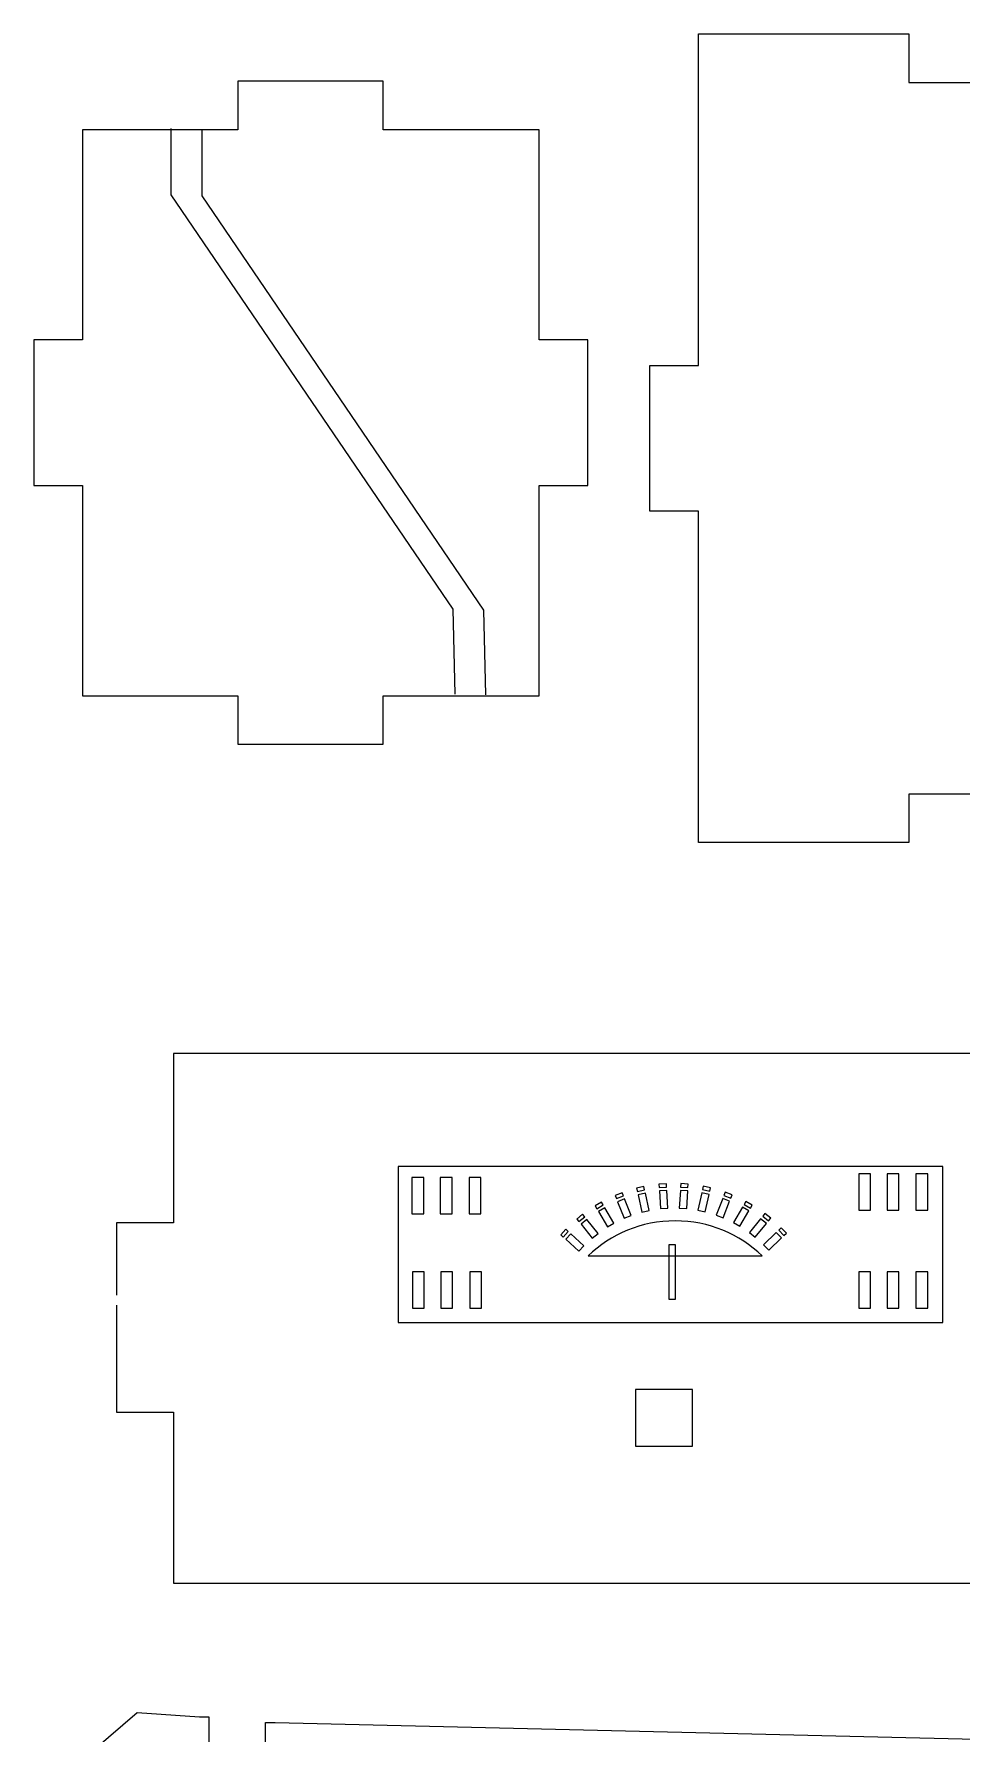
# Model space of a CAD drawing. Header units: centimetres. Extents: x -259 to 261, y 17 to 228.
# Drawn here: x -100.41 to -94.68, y 102.9 to 113.4 of the extents above; entities that cross this region are included whole.
import ezdxf

# ---------------------------------------------------------------- set-up
doc = ezdxf.new("R2010")
doc.units = ezdxf.units.CM
doc.header["$MEASUREMENT"] = 0
doc.layers.add('layer 1', color=7, linetype='Continuous')

msp = doc.modelspace()

# ---------------------------------------------------------------- linework, layer by layer
at = {"layer": 'layer 1', "color": 250, "lineweight": 9}
for points, knots in [([(-94.99846, 108.40203), (-94.99846, 108.40203), (-94.99846, 108.70203), (-94.99846, 108.70203), (-94.99846, 108.70203), (-94.99846, 108.70203), (-94.09846, 108.70203), (-94.09846, 108.70203), (-94.09846, 108.70203), (-94.09846, 108.70203), (-94.09846, 108.40203), (-94.09846, 108.40203), (-94.09846, 108.40203), (-94.09846, 108.40203), (-92.79846, 108.40203), (-92.79846, 108.40203), (-92.79846, 108.40203), (-92.79846, 108.40203), (-92.79846, 110.45203), (-92.79846, 110.45203), (-92.79846, 110.45203), (-92.79846, 110.45203), (-92.49846, 110.45203), (-92.49846, 110.45203), (-92.49846, 110.45203), (-92.49846, 110.45203), (-92.49846, 111.35203), (-92.49846, 111.35203), (-92.49846, 111.35203), (-92.49846, 111.35203), (-92.79846, 111.35203), (-92.79846, 111.35203), (-92.79846, 111.35203), (-92.79846, 111.35203), (-92.79846, 113.40203), (-92.79846, 113.40203), (-92.79846, 113.40203), (-92.79846, 113.40203), (-94.09846, 113.40203), (-94.09846, 113.40203), (-94.09846, 113.40203), (-94.09846, 113.40203), (-94.09846, 113.10203), (-94.09846, 113.10203), (-94.09846, 113.10203), (-94.09846, 113.10203), (-94.99846, 113.10203), (-94.99846, 113.10203), (-94.99846, 113.10203), (-94.99846, 113.10203), (-94.99846, 113.40203), (-94.99846, 113.40203), (-94.99846, 113.40203), (-94.99846, 113.40203), (-96.29846, 113.40203), (-96.29846, 113.40203), (-96.29846, 113.40203), (-96.29846, 113.40203), (-96.29846, 111.35203), (-96.29846, 111.35203), (-96.29846, 111.35203), (-96.29846, 111.35203), (-96.59846, 111.35203), (-96.59846, 111.35203), (-96.59846, 111.35203), (-96.59846, 111.35203), (-96.59846, 110.45203), (-96.59846, 110.45203), (-96.59846, 110.45203), (-96.59846, 110.45203), (-96.29846, 110.45203), (-96.29846, 110.45203), (-96.29846, 110.45203), (-96.29846, 110.45203), (-96.29846, 108.40203), (-96.29846, 108.40203), (-96.29846, 108.40203), (-96.29846, 108.40203), (-94.99846, 108.40203), (-94.99846, 108.40203)], [0, 0, 0, 0, 0.04761905, 0.04761905, 0.04761905, 0.04761905, 0.0952381, 0.0952381, 0.0952381, 0.0952381, 0.14285714, 0.14285714, 0.14285714, 0.14285714, 0.19047619, 0.19047619, 0.19047619, 0.19047619, 0.23809524, 0.23809524, 0.23809524, 0.23809524, 0.28571429, 0.28571429, 0.28571429, 0.28571429, 0.33333333, 0.33333333, 0.33333333, 0.33333333, 0.38095238, 0.38095238, 0.38095238, 0.38095238, 0.42857143, 0.42857143, 0.42857143, 0.42857143, 0.47619048, 0.47619048, 0.47619048, 0.47619048, 0.52380952, 0.52380952, 0.52380952, 0.52380952, 0.57142857, 0.57142857, 0.57142857, 0.57142857, 0.61904762, 0.61904762, 0.61904762, 0.61904762, 0.66666667, 0.66666667, 0.66666667, 0.66666667, 0.71428571, 0.71428571, 0.71428571, 0.71428571, 0.76190476, 0.76190476, 0.76190476, 0.76190476, 0.80952381, 0.80952381, 0.80952381, 0.80952381, 0.85714286, 0.85714286, 0.85714286, 0.85714286, 0.9047619, 0.9047619, 0.9047619, 0.9047619, 1, 1, 1, 1]), ([(-100.10501, 111.51019), (-100.10501, 111.51019), (-100.10501, 112.81019), (-100.10501, 112.81019), (-100.10501, 112.81019), (-100.10501, 112.81019), (-99.14597, 112.81019), (-99.14597, 112.81019), (-99.14597, 112.81019), (-99.14597, 112.81019), (-99.14597, 113.11019), (-99.14597, 113.11019), (-99.14597, 113.11019), (-99.14597, 113.11019), (-98.24597, 113.11019), (-98.24597, 113.11019), (-98.24597, 113.11019), (-98.24597, 113.11019), (-98.24597, 112.81019), (-98.24597, 112.81019), (-98.24597, 112.81019), (-98.24597, 112.81019), (-97.28193, 112.81019), (-97.28193, 112.81019), (-97.28193, 112.81019), (-97.28193, 112.81019), (-97.28193, 111.51019), (-97.28193, 111.51019), (-97.28193, 111.51019), (-97.28193, 111.51019), (-96.98194, 111.51019), (-96.98194, 111.51019), (-96.98194, 111.51019), (-96.98194, 111.51019), (-96.98194, 110.61019), (-96.98194, 110.61019), (-96.98194, 110.61019), (-96.98194, 110.61019), (-97.28193, 110.61019), (-97.28193, 110.61019), (-97.28193, 110.61019), (-97.28193, 110.61019), (-97.28193, 109.31019), (-97.28193, 109.31019), (-97.28193, 109.31019), (-97.28193, 109.31019), (-98.24597, 109.31019), (-98.24597, 109.31019), (-98.24597, 109.31019), (-98.24597, 109.31019), (-98.24597, 109.01019), (-98.24597, 109.01019), (-98.24597, 109.01019), (-98.24597, 109.01019), (-99.14597, 109.01019), (-99.14597, 109.01019), (-99.14597, 109.01019), (-99.14597, 109.01019), (-99.14597, 109.31019), (-99.14597, 109.31019), (-99.14597, 109.31019), (-99.14597, 109.31019), (-100.10501, 109.31019), (-100.10501, 109.31019), (-100.10501, 109.31019), (-100.10501, 109.31019), (-100.10501, 110.61019), (-100.10501, 110.61019), (-100.10501, 110.61019), (-100.10501, 110.61019), (-100.40501, 110.61019), (-100.40501, 110.61019), (-100.40501, 110.61019), (-100.40501, 110.61019), (-100.40501, 111.51019), (-100.40501, 111.51019), (-100.40501, 111.51019), (-100.40501, 111.51019), (-100.10501, 111.51019), (-100.10501, 111.51019)], [0, 0, 0, 0, 0.04761905, 0.04761905, 0.04761905, 0.04761905, 0.0952381, 0.0952381, 0.0952381, 0.0952381, 0.14285714, 0.14285714, 0.14285714, 0.14285714, 0.19047619, 0.19047619, 0.19047619, 0.19047619, 0.23809524, 0.23809524, 0.23809524, 0.23809524, 0.28571429, 0.28571429, 0.28571429, 0.28571429, 0.33333333, 0.33333333, 0.33333333, 0.33333333, 0.38095238, 0.38095238, 0.38095238, 0.38095238, 0.42857143, 0.42857143, 0.42857143, 0.42857143, 0.47619048, 0.47619048, 0.47619048, 0.47619048, 0.52380952, 0.52380952, 0.52380952, 0.52380952, 0.57142857, 0.57142857, 0.57142857, 0.57142857, 0.61904762, 0.61904762, 0.61904762, 0.61904762, 0.66666667, 0.66666667, 0.66666667, 0.66666667, 0.71428571, 0.71428571, 0.71428571, 0.71428571, 0.76190476, 0.76190476, 0.76190476, 0.76190476, 0.80952381, 0.80952381, 0.80952381, 0.80952381, 0.85714286, 0.85714286, 0.85714286, 0.85714286, 0.9047619, 0.9047619, 0.9047619, 0.9047619, 1, 1, 1, 1]), ([(-83.74876, 105.78827), (-83.74876, 105.78827), (-83.74876, 106.05168), (-83.74876, 106.05168), (-83.74876, 106.05168), (-83.74876, 106.05168), (-84.09979, 106.05168), (-84.09979, 106.05168), (-84.09979, 106.05168), (-84.09979, 106.05168), (-84.09979, 107.09913), (-84.09979, 107.09913), (-84.09979, 107.09913), (-84.09979, 107.09913), (-99.54376, 107.09913), (-99.54376, 107.09913), (-99.54376, 107.09913), (-99.54376, 107.09913), (-99.54376, 106.05168), (-99.54376, 106.05168), (-99.54376, 106.05168), (-99.54376, 106.05168), (-99.89473, 106.05168), (-99.89473, 106.05168), (-99.89473, 106.05168), (-99.89473, 106.05168), (-99.89473, 105.60307), (-99.89473, 105.60307)], [0, 0, 0, 0, 0.125, 0.125, 0.125, 0.125, 0.25, 0.25, 0.25, 0.25, 0.375, 0.375, 0.375, 0.375, 0.5, 0.5, 0.5, 0.5, 0.625, 0.625, 0.625, 0.625, 0.75, 0.75, 0.75, 0.75, 1, 1, 1, 1]), ([(-99.89473, 105.54306), (-99.89473, 105.54306), (-99.89473, 104.88139), (-99.89473, 104.88139), (-99.89473, 104.88139), (-99.89473, 104.88139), (-99.54376, 104.88139), (-99.54376, 104.88139), (-99.54376, 104.88139), (-99.54376, 104.88139), (-99.54376, 103.82305), (-99.54376, 103.82305), (-99.54376, 103.82305), (-99.54376, 103.82305), (-84.09979, 103.82305), (-84.09979, 103.82305), (-84.09979, 103.82305), (-84.09979, 103.82305), (-84.09979, 104.88139), (-84.09979, 104.88139), (-84.09979, 104.88139), (-84.09979, 104.88139), (-83.74876, 104.88139), (-83.74876, 104.88139), (-83.74876, 104.88139), (-83.74876, 104.88139), (-83.74876, 105.72827), (-83.74876, 105.72827)], [0, 0, 0, 0, 0.125, 0.125, 0.125, 0.125, 0.25, 0.25, 0.25, 0.25, 0.375, 0.375, 0.375, 0.375, 0.5, 0.5, 0.5, 0.5, 0.625, 0.625, 0.625, 0.625, 0.75, 0.75, 0.75, 0.75, 1, 1, 1, 1]), ([(-96.336, 105.02148), (-96.336, 105.02148), (-96.336, 104.67053), (-96.336, 104.67053), (-96.336, 104.67053), (-96.336, 104.67053), (-96.68703, 104.67053), (-96.68703, 104.67053), (-96.68703, 104.67053), (-96.68703, 104.67053), (-96.68703, 105.02148), (-96.68703, 105.02148), (-96.68703, 105.02148), (-96.68703, 105.02148), (-96.336, 105.02148), (-96.336, 105.02148)], [0, 0, 0, 0, 0.2, 0.2, 0.2, 0.2, 0.4, 0.4, 0.4, 0.4, 0.6, 0.6, 0.6, 0.6, 1, 1, 1, 1]), ([(-93.9405, 100.42963), (-93.9405, 100.42963), (-93.9405, 100.21839), (-93.9405, 100.21839), (-93.9405, 100.21839), (-93.9405, 100.21839), (-91.36649, 100.21839), (-91.36649, 100.21839), (-91.36649, 100.21839), (-91.36649, 100.21839), (-91.36649, 100.42963), (-91.36649, 100.42963), (-91.36649, 100.42963), (-91.36649, 100.42963), (-89.93466, 100.54715), (-89.93466, 100.54715), (-89.93466, 100.54715), (-89.93466, 100.54715), (-89.93466, 100.87239), (-89.93466, 100.87239), (-89.93466, 100.87239), (-89.93466, 100.87239), (-88.06965, 101.03142), (-88.06965, 101.03142), (-88.06965, 101.03142), (-88.06965, 101.03142), (-88.06965, 101.42201), (-88.06965, 101.42201), (-88.06965, 101.42201), (-88.06965, 101.42201), (-86.5844, 101.52906), (-86.5844, 101.52906), (-86.5844, 101.52906), (-86.5844, 101.52906), (-86.52455, 101.82315), (-86.52455, 101.82315), (-86.52455, 101.82315), (-86.52455, 101.82315), (-85.32395, 101.90629), (-85.32395, 101.90629), (-85.32395, 101.90629), (-85.32395, 101.90629), (-85.30585, 102.25374), (-85.30585, 102.25374), (-85.30585, 102.25374), (-85.30585, 102.25374), (-85.09033, 102.26967), (-85.09033, 102.26967), (-85.09033, 102.26967), (-85.09033, 102.26967), (-85.08263, 102.62976), (-85.08263, 102.62976), (-85.08263, 102.62976), (-85.08263, 102.62976), (-85.54023, 103.02428), (-85.54023, 103.02428), (-85.54023, 103.02428), (-85.54023, 103.02428), (-85.92422, 102.99591), (-85.92422, 102.99591), (-85.92422, 102.99591), (-85.92422, 102.99591), (-85.98274, 102.99591), (-85.98274, 102.99591), (-85.98274, 102.99591), (-85.98274, 102.99591), (-85.98274, 102.26169), (-85.98274, 102.26169), (-85.98274, 102.26169), (-85.98274, 102.26169), (-86.33376, 102.26169), (-86.33376, 102.26169), (-86.33376, 102.26169), (-86.33376, 102.26169), (-86.33376, 102.9613), (-86.33376, 102.9613), (-86.33376, 102.9613), (-86.33376, 102.9613), (-86.39228, 102.9613), (-86.39228, 102.9613), (-86.39228, 102.9613), (-86.39228, 102.9613), (-92.41757, 102.80723), (-92.41757, 102.80723), (-92.41757, 102.80723), (-92.41757, 102.80723), (-98.91478, 102.9613), (-98.91478, 102.9613), (-98.91478, 102.9613), (-98.91478, 102.9613), (-98.97328, 102.9613), (-98.97328, 102.9613), (-98.97328, 102.9613), (-98.97328, 102.9613), (-98.97328, 102.26169), (-98.97328, 102.26169), (-98.97328, 102.26169), (-98.97328, 102.26169), (-99.32425, 102.26169), (-99.32425, 102.26169), (-99.32425, 102.26169), (-99.32425, 102.26169), (-99.32425, 102.99591), (-99.32425, 102.99591), (-99.32425, 102.99591), (-99.32425, 102.99591), (-99.38276, 102.99591), (-99.38276, 102.99591), (-99.38276, 102.99591), (-99.38276, 102.99591), (-99.76677, 103.02428), (-99.76677, 103.02428), (-99.76677, 103.02428), (-99.76677, 103.02428), (-100.22435, 102.62976), (-100.22435, 102.62976), (-100.22435, 102.62976), (-100.22435, 102.62976), (-100.21666, 102.26967), (-100.21666, 102.26967), (-100.21666, 102.26967), (-100.21666, 102.26967), (-100.00113, 102.25374), (-100.00113, 102.25374), (-100.00113, 102.25374), (-100.00113, 102.25374), (-99.98304, 101.86726), (-99.98304, 101.86726), (-99.98304, 101.86726), (-99.98304, 101.86726), (-98.7825, 101.78412), (-98.7825, 101.78412), (-98.7825, 101.78412), (-98.7825, 101.78412), (-98.72259, 101.52906), (-98.72259, 101.52906), (-98.72259, 101.52906), (-98.72259, 101.52906), (-97.23741, 101.42201), (-97.23741, 101.42201), (-97.23741, 101.42201), (-97.23741, 101.42201), (-97.23741, 101.03142), (-97.23741, 101.03142), (-97.23741, 101.03142), (-97.23741, 101.03142), (-95.37239, 100.87239), (-95.37239, 100.87239), (-95.37239, 100.87239), (-95.37239, 100.87239), (-95.37239, 100.54715), (-95.37239, 100.54715), (-95.37239, 100.54715), (-95.37239, 100.54715), (-93.9405, 100.42963), (-93.9405, 100.42963)], [0, 0, 0, 0, 0.025, 0.025, 0.025, 0.025, 0.05, 0.05, 0.05, 0.05, 0.075, 0.075, 0.075, 0.075, 0.1, 0.1, 0.1, 0.1, 0.125, 0.125, 0.125, 0.125, 0.15, 0.15, 0.15, 0.15, 0.175, 0.175, 0.175, 0.175, 0.2, 0.2, 0.2, 0.2, 0.225, 0.225, 0.225, 0.225, 0.25, 0.25, 0.25, 0.25, 0.275, 0.275, 0.275, 0.275, 0.3, 0.3, 0.3, 0.3, 0.325, 0.325, 0.325, 0.325, 0.35, 0.35, 0.35, 0.35, 0.375, 0.375, 0.375, 0.375, 0.4, 0.4, 0.4, 0.4, 0.425, 0.425, 0.425, 0.425, 0.45, 0.45, 0.45, 0.45, 0.475, 0.475, 0.475, 0.475, 0.5, 0.5, 0.5, 0.5, 0.525, 0.525, 0.525, 0.525, 0.55, 0.55, 0.55, 0.55, 0.575, 0.575, 0.575, 0.575, 0.6, 0.6, 0.6, 0.6, 0.625, 0.625, 0.625, 0.625, 0.65, 0.65, 0.65, 0.65, 0.675, 0.675, 0.675, 0.675, 0.7, 0.7, 0.7, 0.7, 0.725, 0.725, 0.725, 0.725, 0.75, 0.75, 0.75, 0.75, 0.775, 0.775, 0.775, 0.775, 0.8, 0.8, 0.8, 0.8, 0.825, 0.825, 0.825, 0.825, 0.85, 0.85, 0.85, 0.85, 0.875, 0.875, 0.875, 0.875, 0.9, 0.9, 0.9, 0.9, 0.925, 0.925, 0.925, 0.925, 0.95, 0.95, 0.95, 0.95, 1, 1, 1, 1])]:
    msp.add_open_spline(points, degree=3, knots=knots, dxfattribs=at)
at = {"layer": 'layer 1', "color": 2, "lineweight": 9}
for points, knots in [([(-97.80252, 109.32103), (-97.80252, 109.32103), (-97.81391, 109.84489), (-97.81391, 109.84489), (-97.81391, 109.84489), (-97.81391, 109.84489), (-99.55633, 112.40727), (-99.55633, 112.40727), (-99.55633, 112.40727), (-99.55633, 112.40727), (-99.55633, 112.81724), (-99.55633, 112.81724)], [0, 0, 0, 0, 0.25, 0.25, 0.25, 0.25, 0.5, 0.5, 0.5, 0.5, 1, 1, 1, 1]), ([(-97.61271, 109.31534), (-97.61271, 109.31534), (-97.6241, 109.8392), (-97.6241, 109.8392), (-97.6241, 109.8392), (-97.6241, 109.8392), (-99.36652, 112.40158), (-99.36652, 112.40158), (-99.36652, 112.40158), (-99.36652, 112.40158), (-99.36652, 112.81155), (-99.36652, 112.81155)], [0, 0, 0, 0, 0.25, 0.25, 0.25, 0.25, 0.5, 0.5, 0.5, 0.5, 1, 1, 1, 1]), ([(-94.78841, 106.40043), (-94.78841, 106.40043), (-94.78841, 105.43471), (-94.78841, 105.43471), (-94.78841, 105.43471), (-94.78841, 105.43471), (-98.15524, 105.43471), (-98.15524, 105.43471), (-98.15524, 105.43471), (-98.15524, 105.43471), (-98.15524, 106.40043), (-98.15524, 106.40043), (-98.15524, 106.40043), (-98.15524, 106.40043), (-94.78841, 106.40043), (-94.78841, 106.40043)], [0, 0, 0, 0, 0.2, 0.2, 0.2, 0.2, 0.4, 0.4, 0.4, 0.4, 0.6, 0.6, 0.6, 0.6, 1, 1, 1, 1]), ([(-97.9965, 106.10609), (-97.9965, 106.10609), (-98.06926, 106.10609), (-98.06926, 106.10609), (-98.06926, 106.10609), (-98.06926, 106.10609), (-98.06926, 106.33099), (-98.06926, 106.33099), (-98.06926, 106.33099), (-98.06926, 106.33099), (-97.9965, 106.33099), (-97.9965, 106.33099), (-97.9965, 106.33099), (-97.9965, 106.33099), (-97.9965, 106.10609), (-97.9965, 106.10609)], [0, 0, 0, 0, 0.2, 0.2, 0.2, 0.2, 0.4, 0.4, 0.4, 0.4, 0.6, 0.6, 0.6, 0.6, 1, 1, 1, 1]), ([(-97.8212, 106.10617), (-97.8212, 106.10617), (-97.89396, 106.10617), (-97.89396, 106.10617), (-97.89396, 106.10617), (-97.89396, 106.10617), (-97.89396, 106.33106), (-97.89396, 106.33106), (-97.89396, 106.33106), (-97.89396, 106.33106), (-97.8212, 106.33106), (-97.8212, 106.33106), (-97.8212, 106.33106), (-97.8212, 106.33106), (-97.8212, 106.10617), (-97.8212, 106.10617)], [0, 0, 0, 0, 0.2, 0.2, 0.2, 0.2, 0.4, 0.4, 0.4, 0.4, 0.6, 0.6, 0.6, 0.6, 1, 1, 1, 1]), ([(-97.71537, 106.10617), (-97.71537, 106.10617), (-97.71537, 106.33106), (-97.71537, 106.33106), (-97.71537, 106.33106), (-97.71537, 106.33106), (-97.64261, 106.33106), (-97.64261, 106.33106), (-97.64261, 106.33106), (-97.64261, 106.33106), (-97.64261, 106.10617), (-97.64261, 106.10617), (-97.64261, 106.10617), (-97.64261, 106.10617), (-97.71537, 106.10617), (-97.71537, 106.10617)], [0, 0, 0, 0, 0.2, 0.2, 0.2, 0.2, 0.4, 0.4, 0.4, 0.4, 0.6, 0.6, 0.6, 0.6, 1, 1, 1, 1]), ([(-95.23495, 106.12916), (-95.23495, 106.12916), (-95.30771, 106.12916), (-95.30771, 106.12916), (-95.30771, 106.12916), (-95.30771, 106.12916), (-95.30771, 106.35405), (-95.30771, 106.35405), (-95.30771, 106.35405), (-95.30771, 106.35405), (-95.23495, 106.35405), (-95.23495, 106.35405), (-95.23495, 106.35405), (-95.23495, 106.35405), (-95.23495, 106.12916), (-95.23495, 106.12916)], [0, 0, 0, 0, 0.2, 0.2, 0.2, 0.2, 0.4, 0.4, 0.4, 0.4, 0.6, 0.6, 0.6, 0.6, 1, 1, 1, 1]), ([(-95.05965, 106.12924), (-95.05965, 106.12924), (-95.13241, 106.12924), (-95.13241, 106.12924), (-95.13241, 106.12924), (-95.13241, 106.12924), (-95.13241, 106.35413), (-95.13241, 106.35413), (-95.13241, 106.35413), (-95.13241, 106.35413), (-95.05965, 106.35413), (-95.05965, 106.35413), (-95.05965, 106.35413), (-95.05965, 106.35413), (-95.05965, 106.12924), (-95.05965, 106.12924)], [0, 0, 0, 0, 0.2, 0.2, 0.2, 0.2, 0.4, 0.4, 0.4, 0.4, 0.6, 0.6, 0.6, 0.6, 1, 1, 1, 1]), ([(-94.95382, 106.12924), (-94.95382, 106.12924), (-94.95382, 106.35413), (-94.95382, 106.35413), (-94.95382, 106.35413), (-94.95382, 106.35413), (-94.88106, 106.35413), (-94.88106, 106.35413), (-94.88106, 106.35413), (-94.88106, 106.35413), (-94.88106, 106.12924), (-94.88106, 106.12924), (-94.88106, 106.12924), (-94.88106, 106.12924), (-94.95382, 106.12924), (-94.95382, 106.12924)], [0, 0, 0, 0, 0.2, 0.2, 0.2, 0.2, 0.4, 0.4, 0.4, 0.4, 0.6, 0.6, 0.6, 0.6, 1, 1, 1, 1]), ([(-96.80539, 106.20101), (-96.80539, 106.20101), (-96.81317, 106.22072), (-96.81317, 106.22072), (-96.81317, 106.22072), (-96.81317, 106.22072), (-96.77025, 106.23763), (-96.77025, 106.23763), (-96.77025, 106.23763), (-96.77025, 106.23763), (-96.76247, 106.21794), (-96.76247, 106.21794), (-96.76247, 106.21794), (-96.76247, 106.21794), (-96.80539, 106.20101), (-96.80539, 106.20101)], [0, 0, 0, 0, 0.2, 0.2, 0.2, 0.2, 0.4, 0.4, 0.4, 0.4, 0.6, 0.6, 0.6, 0.6, 1, 1, 1, 1]), ([(-96.67591, 106.24509), (-96.67591, 106.24509), (-96.68052, 106.26575), (-96.68052, 106.26575), (-96.68052, 106.26575), (-96.68052, 106.26575), (-96.63547, 106.27577), (-96.63547, 106.27577), (-96.63547, 106.27577), (-96.63547, 106.27577), (-96.63089, 106.25511), (-96.63089, 106.25511), (-96.63089, 106.25511), (-96.63089, 106.25511), (-96.67591, 106.24509), (-96.67591, 106.24509)], [0, 0, 0, 0, 0.2, 0.2, 0.2, 0.2, 0.4, 0.4, 0.4, 0.4, 0.6, 0.6, 0.6, 0.6, 1, 1, 1, 1]), ([(-96.67146, 106.22504), (-96.67146, 106.22504), (-96.62643, 106.23507), (-96.62643, 106.23507), (-96.62643, 106.23507), (-96.62643, 106.23507), (-96.60255, 106.12784), (-96.60255, 106.12784), (-96.60255, 106.12784), (-96.60255, 106.12784), (-96.64758, 106.11782), (-96.64758, 106.11782), (-96.64758, 106.11782), (-96.64758, 106.11782), (-96.67146, 106.22504), (-96.67146, 106.22504)], [0, 0, 0, 0, 0.2, 0.2, 0.2, 0.2, 0.4, 0.4, 0.4, 0.4, 0.6, 0.6, 0.6, 0.6, 1, 1, 1, 1]), ([(-96.54091, 106.26941), (-96.54091, 106.26941), (-96.5422, 106.29054), (-96.5422, 106.29054), (-96.5422, 106.29054), (-96.5422, 106.29054), (-96.49613, 106.2933), (-96.49613, 106.2933), (-96.49613, 106.2933), (-96.49613, 106.2933), (-96.49487, 106.27218), (-96.49487, 106.27218), (-96.49487, 106.27218), (-96.49487, 106.27218), (-96.54091, 106.26941), (-96.54091, 106.26941)], [0, 0, 0, 0, 0.2, 0.2, 0.2, 0.2, 0.4, 0.4, 0.4, 0.4, 0.6, 0.6, 0.6, 0.6, 1, 1, 1, 1]), ([(-96.5397, 106.24891), (-96.5397, 106.24891), (-96.49363, 106.25168), (-96.49363, 106.25168), (-96.49363, 106.25168), (-96.49363, 106.25168), (-96.48707, 106.14202), (-96.48707, 106.14202), (-96.48707, 106.14202), (-96.48707, 106.14202), (-96.53313, 106.13926), (-96.53313, 106.13926), (-96.53313, 106.13926), (-96.53313, 106.13926), (-96.5397, 106.24891), (-96.5397, 106.24891)], [0, 0, 0, 0, 0.2, 0.2, 0.2, 0.2, 0.4, 0.4, 0.4, 0.4, 0.6, 0.6, 0.6, 0.6, 1, 1, 1, 1]), ([(-96.41022, 106.25213), (-96.41022, 106.25213), (-96.36418, 106.24938), (-96.36418, 106.24938), (-96.36418, 106.24938), (-96.36418, 106.24938), (-96.37074, 106.13972), (-96.37074, 106.13972), (-96.37074, 106.13972), (-96.37074, 106.13972), (-96.4168, 106.14248), (-96.4168, 106.14248), (-96.4168, 106.14248), (-96.4168, 106.14248), (-96.41022, 106.25213), (-96.41022, 106.25213)], [0, 0, 0, 0, 0.2, 0.2, 0.2, 0.2, 0.4, 0.4, 0.4, 0.4, 0.6, 0.6, 0.6, 0.6, 1, 1, 1, 1]), ([(-96.409, 106.27263), (-96.409, 106.27263), (-96.40772, 106.29377), (-96.40772, 106.29377), (-96.40772, 106.29377), (-96.40772, 106.29377), (-96.36167, 106.291), (-96.36167, 106.291), (-96.36167, 106.291), (-96.36167, 106.291), (-96.36294, 106.26988), (-96.36294, 106.26988), (-96.36294, 106.26988), (-96.36294, 106.26988), (-96.409, 106.27263), (-96.409, 106.27263)], [0, 0, 0, 0, 0.2, 0.2, 0.2, 0.2, 0.4, 0.4, 0.4, 0.4, 0.6, 0.6, 0.6, 0.6, 1, 1, 1, 1]), ([(-96.27727, 106.23681), (-96.27727, 106.23681), (-96.23222, 106.22677), (-96.23222, 106.22677), (-96.23222, 106.22677), (-96.23222, 106.22677), (-96.25609, 106.11955), (-96.25609, 106.11955), (-96.25609, 106.11955), (-96.25609, 106.11955), (-96.30112, 106.12958), (-96.30112, 106.12958), (-96.30112, 106.12958), (-96.30112, 106.12958), (-96.27727, 106.23681), (-96.27727, 106.23681)], [0, 0, 0, 0, 0.2, 0.2, 0.2, 0.2, 0.4, 0.4, 0.4, 0.4, 0.6, 0.6, 0.6, 0.6, 1, 1, 1, 1]), ([(-96.27281, 106.25684), (-96.27281, 106.25684), (-96.2682, 106.27751), (-96.2682, 106.27751), (-96.2682, 106.27751), (-96.2682, 106.27751), (-96.22315, 106.26748), (-96.22315, 106.26748), (-96.22315, 106.26748), (-96.22315, 106.26748), (-96.22776, 106.24681), (-96.22776, 106.24681), (-96.22776, 106.24681), (-96.22776, 106.24681), (-96.27281, 106.25684), (-96.27281, 106.25684)], [0, 0, 0, 0, 0.2, 0.2, 0.2, 0.2, 0.4, 0.4, 0.4, 0.4, 0.6, 0.6, 0.6, 0.6, 1, 1, 1, 1]), ([(-96.14083, 106.22087), (-96.14083, 106.22087), (-96.13308, 106.24056), (-96.13308, 106.24056), (-96.13308, 106.24056), (-96.13308, 106.24056), (-96.09016, 106.22364), (-96.09016, 106.22364), (-96.09016, 106.22364), (-96.09016, 106.22364), (-96.09791, 106.20394), (-96.09791, 106.20394), (-96.09791, 106.20394), (-96.09791, 106.20394), (-96.14083, 106.22087), (-96.14083, 106.22087)], [0, 0, 0, 0, 0.2, 0.2, 0.2, 0.2, 0.4, 0.4, 0.4, 0.4, 0.6, 0.6, 0.6, 0.6, 1, 1, 1, 1]), ([(-97.03679, 106.05849), (-97.03679, 106.05849), (-97.05011, 106.07494), (-97.05011, 106.07494), (-97.05011, 106.07494), (-97.05011, 106.07494), (-97.01425, 106.10398), (-97.01425, 106.10398), (-97.01425, 106.10398), (-97.01425, 106.10398), (-97.00093, 106.08753), (-97.00093, 106.08753), (-97.00093, 106.08753), (-97.00093, 106.08753), (-97.03679, 106.05849), (-97.03679, 106.05849)], [0, 0, 0, 0, 0.2, 0.2, 0.2, 0.2, 0.4, 0.4, 0.4, 0.4, 0.6, 0.6, 0.6, 0.6, 1, 1, 1, 1]), ([(-96.92655, 106.13829), (-96.92655, 106.13829), (-96.93725, 106.15656), (-96.93725, 106.15656), (-96.93725, 106.15656), (-96.93725, 106.15656), (-96.89743, 106.17986), (-96.89743, 106.17986), (-96.89743, 106.17986), (-96.89743, 106.17986), (-96.88675, 106.16159), (-96.88675, 106.16159), (-96.88675, 106.16159), (-96.88675, 106.16159), (-96.92655, 106.13829), (-96.92655, 106.13829)], [0, 0, 0, 0, 0.2, 0.2, 0.2, 0.2, 0.4, 0.4, 0.4, 0.4, 0.6, 0.6, 0.6, 0.6, 1, 1, 1, 1]), ([(-96.9162, 106.12057), (-96.9162, 106.12057), (-96.87637, 106.14387), (-96.87637, 106.14387), (-96.87637, 106.14387), (-96.87637, 106.14387), (-96.82087, 106.04906), (-96.82087, 106.04906), (-96.82087, 106.04906), (-96.82087, 106.04906), (-96.8607, 106.02576), (-96.8607, 106.02576), (-96.8607, 106.02576), (-96.8607, 106.02576), (-96.9162, 106.12057), (-96.9162, 106.12057)], [0, 0, 0, 0, 0.2, 0.2, 0.2, 0.2, 0.4, 0.4, 0.4, 0.4, 0.6, 0.6, 0.6, 0.6, 1, 1, 1, 1]), ([(-96.79786, 106.18191), (-96.79786, 106.18191), (-96.75494, 106.19884), (-96.75494, 106.19884), (-96.75494, 106.19884), (-96.75494, 106.19884), (-96.71465, 106.09665), (-96.71465, 106.09665), (-96.71465, 106.09665), (-96.71465, 106.09665), (-96.75757, 106.07972), (-96.75757, 106.07972), (-96.75757, 106.07972), (-96.75757, 106.07972), (-96.79786, 106.18191), (-96.79786, 106.18191)], [0, 0, 0, 0, 0.2, 0.2, 0.2, 0.2, 0.4, 0.4, 0.4, 0.4, 0.6, 0.6, 0.6, 0.6, 1, 1, 1, 1]), ([(-96.14836, 106.20177), (-96.14836, 106.20177), (-96.10544, 106.18486), (-96.10544, 106.18486), (-96.10544, 106.18486), (-96.10544, 106.18486), (-96.14573, 106.08266), (-96.14573, 106.08266), (-96.14573, 106.08266), (-96.14573, 106.08266), (-96.18865, 106.09959), (-96.18865, 106.09959), (-96.18865, 106.09959), (-96.18865, 106.09959), (-96.14836, 106.20177), (-96.14836, 106.20177)], [0, 0, 0, 0, 0.2, 0.2, 0.2, 0.2, 0.4, 0.4, 0.4, 0.4, 0.6, 0.6, 0.6, 0.6, 1, 1, 1, 1]), ([(-96.02638, 106.14791), (-96.02638, 106.14791), (-95.98658, 106.12459), (-95.98658, 106.12459), (-95.98658, 106.12459), (-95.98658, 106.12459), (-96.04209, 106.0298), (-96.04209, 106.0298), (-96.04209, 106.0298), (-96.04209, 106.0298), (-96.08189, 106.05311), (-96.08189, 106.05311), (-96.08189, 106.05311), (-96.08189, 106.05311), (-96.02638, 106.14791), (-96.02638, 106.14791)], [0, 0, 0, 0, 0.2, 0.2, 0.2, 0.2, 0.4, 0.4, 0.4, 0.4, 0.6, 0.6, 0.6, 0.6, 1, 1, 1, 1]), ([(-96.01603, 106.16563), (-96.01603, 106.16563), (-96.00533, 106.18389), (-96.00533, 106.18389), (-96.00533, 106.18389), (-96.00533, 106.18389), (-95.96551, 106.16058), (-95.96551, 106.16058), (-95.96551, 106.16058), (-95.96551, 106.16058), (-95.97621, 106.14231), (-95.97621, 106.14231), (-95.97621, 106.14231), (-95.97621, 106.14231), (-96.01603, 106.16563), (-96.01603, 106.16563)], [0, 0, 0, 0, 0.2, 0.2, 0.2, 0.2, 0.4, 0.4, 0.4, 0.4, 0.6, 0.6, 0.6, 0.6, 1, 1, 1, 1]), ([(-95.90119, 106.09259), (-95.90119, 106.09259), (-95.88786, 106.10904), (-95.88786, 106.10904), (-95.88786, 106.10904), (-95.88786, 106.10904), (-95.852, 106.08), (-95.852, 106.08), (-95.852, 106.08), (-95.852, 106.08), (-95.86533, 106.06355), (-95.86533, 106.06355), (-95.86533, 106.06355), (-95.86533, 106.06355), (-95.90119, 106.09259), (-95.90119, 106.09259)], [0, 0, 0, 0, 0.2, 0.2, 0.2, 0.2, 0.4, 0.4, 0.4, 0.4, 0.6, 0.6, 0.6, 0.6, 1, 1, 1, 1]), ([(-97.14962, 105.9777), (-97.14962, 105.9777), (-97.11854, 106.01179), (-97.11854, 106.01179), (-97.11854, 106.01179), (-97.11854, 106.01179), (-97.10289, 105.99753), (-97.10289, 105.99753), (-97.10289, 105.99753), (-97.10289, 105.99753), (-97.134, 105.96345), (-97.134, 105.96345), (-97.134, 105.96345), (-97.134, 105.96345), (-97.14962, 105.9777), (-97.14962, 105.9777)], [0, 0, 0, 0, 0.2, 0.2, 0.2, 0.2, 0.4, 0.4, 0.4, 0.4, 0.6, 0.6, 0.6, 0.6, 1, 1, 1, 1]), ([(-97.02386, 106.04255), (-97.02386, 106.04255), (-96.98802, 106.07159), (-96.98802, 106.07159), (-96.98802, 106.07159), (-96.98802, 106.07159), (-96.91887, 105.98622), (-96.91887, 105.98622), (-96.91887, 105.98622), (-96.91887, 105.98622), (-96.95471, 105.95718), (-96.95471, 105.95718), (-96.95471, 105.95718), (-96.95471, 105.95718), (-97.02386, 106.04255), (-97.02386, 106.04255)], [0, 0, 0, 0, 0.2, 0.2, 0.2, 0.2, 0.4, 0.4, 0.4, 0.4, 0.6, 0.6, 0.6, 0.6, 1, 1, 1, 1]), ([(-95.9046, 105.84731), (-96.04445, 105.98101), (-96.23373, 106.06309), (-96.4421, 106.06309), (-96.4421, 106.06309), (-96.65048, 106.06309), (-96.83975, 105.981), (-96.9796, 105.84731)], [0, 0, 0, 0, 0.33333333, 0.33333333, 0.33333333, 0.33333333, 1, 1, 1, 1]), ([(-95.91409, 106.07663), (-95.91409, 106.07663), (-95.87823, 106.0476), (-95.87823, 106.0476), (-95.87823, 106.0476), (-95.87823, 106.0476), (-95.94735, 105.96222), (-95.94735, 105.96222), (-95.94735, 105.96222), (-95.94735, 105.96222), (-95.98321, 105.99127), (-95.98321, 105.99127), (-95.98321, 105.99127), (-95.98321, 105.99127), (-95.91409, 106.07663), (-95.91409, 106.07663)], [0, 0, 0, 0, 0.2, 0.2, 0.2, 0.2, 0.4, 0.4, 0.4, 0.4, 0.6, 0.6, 0.6, 0.6, 1, 1, 1, 1]), ([(-95.80242, 106.00639), (-95.80242, 106.00639), (-95.78731, 106.02123), (-95.78731, 106.02123), (-95.78731, 106.02123), (-95.78731, 106.02123), (-95.75497, 105.98834), (-95.75497, 105.98834), (-95.75497, 105.98834), (-95.75497, 105.98834), (-95.77005, 105.9735), (-95.77005, 105.9735), (-95.77005, 105.9735), (-95.77005, 105.9735), (-95.80242, 106.00639), (-95.80242, 106.00639)], [0, 0, 0, 0, 0.2, 0.2, 0.2, 0.2, 0.4, 0.4, 0.4, 0.4, 0.6, 0.6, 0.6, 0.6, 1, 1, 1, 1]), ([(-97.11881, 105.94961), (-97.11881, 105.94961), (-97.08773, 105.98369), (-97.08773, 105.98369), (-97.08773, 105.98369), (-97.08773, 105.98369), (-97.00657, 105.90966), (-97.00657, 105.90966), (-97.00657, 105.90966), (-97.00657, 105.90966), (-97.03768, 105.87558), (-97.03768, 105.87558), (-97.03768, 105.87558), (-97.03768, 105.87558), (-97.11881, 105.94961), (-97.11881, 105.94961)], [0, 0, 0, 0, 0.2, 0.2, 0.2, 0.2, 0.4, 0.4, 0.4, 0.4, 0.6, 0.6, 0.6, 0.6, 1, 1, 1, 1]), ([(-96.4421, 105.91757), (-96.4421, 105.91757), (-96.47848, 105.91757), (-96.47848, 105.91757), (-96.47848, 105.91757), (-96.47848, 105.91757), (-96.47848, 105.57693), (-96.47848, 105.57693), (-96.47848, 105.57693), (-96.47848, 105.57693), (-96.4421, 105.57693), (-96.4421, 105.57693), (-96.4421, 105.57693), (-96.4421, 105.57693), (-96.4421, 105.91757), (-96.4421, 105.91757)], [0, 0, 0, 0, 0.2, 0.2, 0.2, 0.2, 0.4, 0.4, 0.4, 0.4, 0.6, 0.6, 0.6, 0.6, 1, 1, 1, 1]), ([(-95.81706, 105.99199), (-95.81706, 105.99199), (-95.78469, 105.9591), (-95.78469, 105.9591), (-95.78469, 105.9591), (-95.78469, 105.9591), (-95.863, 105.88206), (-95.863, 105.88206), (-95.863, 105.88206), (-95.863, 105.88206), (-95.89534, 105.91495), (-95.89534, 105.91495), (-95.89534, 105.91495), (-95.89534, 105.91495), (-95.81706, 105.99199), (-95.81706, 105.99199)], [0, 0, 0, 0, 0.2, 0.2, 0.2, 0.2, 0.4, 0.4, 0.4, 0.4, 0.6, 0.6, 0.6, 0.6, 1, 1, 1, 1]), ([(-98.066, 105.52393), (-98.066, 105.52393), (-98.066, 105.74883), (-98.066, 105.74883), (-98.066, 105.74883), (-98.066, 105.74883), (-97.99324, 105.74883), (-97.99324, 105.74883), (-97.99324, 105.74883), (-97.99324, 105.74883), (-97.99324, 105.52393), (-97.99324, 105.52393), (-97.99324, 105.52393), (-97.99324, 105.52393), (-98.066, 105.52393), (-98.066, 105.52393)], [0, 0, 0, 0, 0.2, 0.2, 0.2, 0.2, 0.4, 0.4, 0.4, 0.4, 0.6, 0.6, 0.6, 0.6, 1, 1, 1, 1]), ([(-97.8907, 105.52401), (-97.8907, 105.52401), (-97.8907, 105.74891), (-97.8907, 105.74891), (-97.8907, 105.74891), (-97.8907, 105.74891), (-97.81794, 105.74891), (-97.81794, 105.74891), (-97.81794, 105.74891), (-97.81794, 105.74891), (-97.81794, 105.52401), (-97.81794, 105.52401), (-97.81794, 105.52401), (-97.81794, 105.52401), (-97.8907, 105.52401), (-97.8907, 105.52401)], [0, 0, 0, 0, 0.2, 0.2, 0.2, 0.2, 0.4, 0.4, 0.4, 0.4, 0.6, 0.6, 0.6, 0.6, 1, 1, 1, 1]), ([(-97.71211, 105.52401), (-97.71211, 105.52401), (-97.71211, 105.74891), (-97.71211, 105.74891), (-97.71211, 105.74891), (-97.71211, 105.74891), (-97.63935, 105.74891), (-97.63935, 105.74891), (-97.63935, 105.74891), (-97.63935, 105.74891), (-97.63935, 105.52401), (-97.63935, 105.52401), (-97.63935, 105.52401), (-97.63935, 105.52401), (-97.71211, 105.52401), (-97.71211, 105.52401)], [0, 0, 0, 0, 0.2, 0.2, 0.2, 0.2, 0.4, 0.4, 0.4, 0.4, 0.6, 0.6, 0.6, 0.6, 1, 1, 1, 1]), ([(-95.30771, 105.74883), (-95.30771, 105.74883), (-95.23495, 105.74883), (-95.23495, 105.74883), (-95.23495, 105.74883), (-95.23495, 105.74883), (-95.23495, 105.52393), (-95.23495, 105.52393), (-95.23495, 105.52393), (-95.23495, 105.52393), (-95.30771, 105.52393), (-95.30771, 105.52393), (-95.30771, 105.52393), (-95.30771, 105.52393), (-95.30771, 105.74883), (-95.30771, 105.74883)], [0, 0, 0, 0, 0.2, 0.2, 0.2, 0.2, 0.4, 0.4, 0.4, 0.4, 0.6, 0.6, 0.6, 0.6, 1, 1, 1, 1]), ([(-95.13241, 105.74891), (-95.13241, 105.74891), (-95.05965, 105.74891), (-95.05965, 105.74891), (-95.05965, 105.74891), (-95.05965, 105.74891), (-95.05965, 105.52401), (-95.05965, 105.52401), (-95.05965, 105.52401), (-95.05965, 105.52401), (-95.13241, 105.52401), (-95.13241, 105.52401), (-95.13241, 105.52401), (-95.13241, 105.52401), (-95.13241, 105.74891), (-95.13241, 105.74891)], [0, 0, 0, 0, 0.2, 0.2, 0.2, 0.2, 0.4, 0.4, 0.4, 0.4, 0.6, 0.6, 0.6, 0.6, 1, 1, 1, 1]), ([(-94.95382, 105.74891), (-94.95382, 105.74891), (-94.88106, 105.74891), (-94.88106, 105.74891), (-94.88106, 105.74891), (-94.88106, 105.74891), (-94.88106, 105.52401), (-94.88106, 105.52401), (-94.88106, 105.52401), (-94.88106, 105.52401), (-94.95382, 105.52401), (-94.95382, 105.52401), (-94.95382, 105.52401), (-94.95382, 105.52401), (-94.95382, 105.74891), (-94.95382, 105.74891)], [0, 0, 0, 0, 0.2, 0.2, 0.2, 0.2, 0.4, 0.4, 0.4, 0.4, 0.6, 0.6, 0.6, 0.6, 1, 1, 1, 1])]:
    msp.add_open_spline(points, degree=3, knots=knots, dxfattribs=at)
msp.add_open_spline([(-96.9796, 105.84731), (-96.9796, 105.84731), (-95.9046, 105.84731), (-95.9046, 105.84731)], degree=3, dxfattribs=at)

doc.saveas('drawing.dxf')
